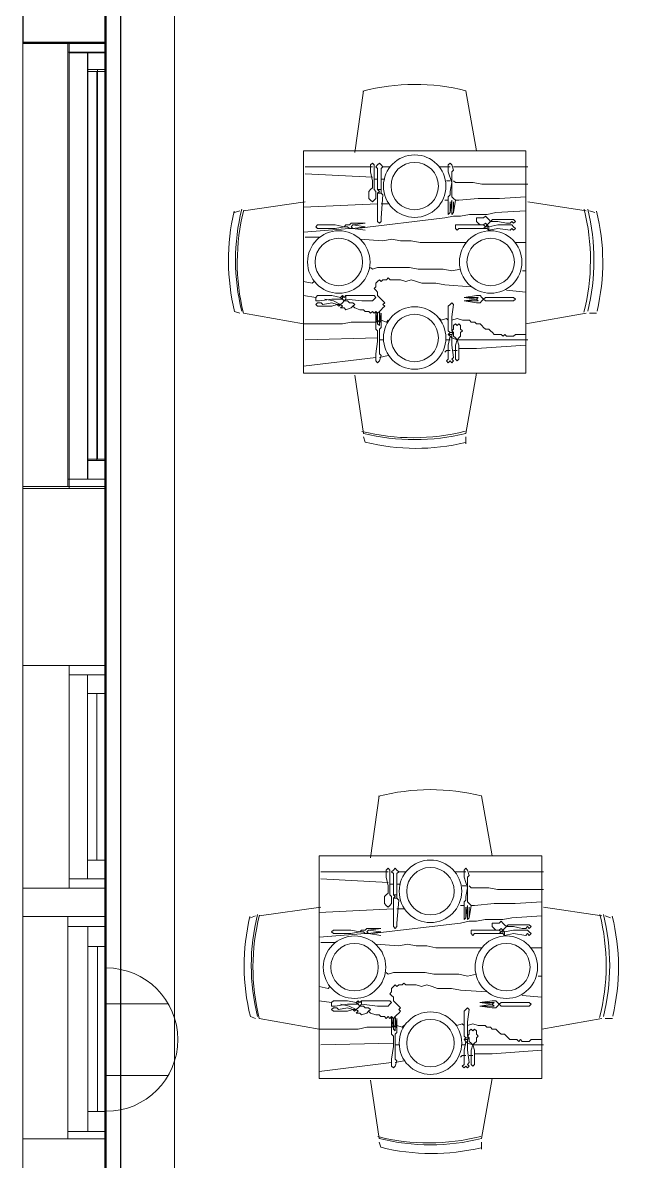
# Model space of a CAD drawing. Header units: metres. Extents: x 75097 to 220695, y -1557923 to -1361206.
# Drawn here: x 100350 to 101989, y -1385418 to -1382346 of the extents above; entities that cross this region are included whole.
import ezdxf

# ---------------------------------------------------------------- set-up
doc = ezdxf.new("R2010")
doc.units = ezdxf.units.M
doc.layers.get('0').update_dxf_attribs({"lineweight": 0})
for name, color, linetype, lineweight in [('A-100 - Copy$0$_KTI_CONTROL', 8, 'Continuous', 0), ('A-100 - Copy$0$Aluminum', 8, 'Continuous', 0), ('A-100 - Copy$0$Proj', 8, 'Continuous', 0), ('A-100 - Copy$0$Structure', 8, 'Continuous', 9), ('A-100 - Copy$0$Walls', 8, 'Continuous', 0)]:
    doc.layers.add(name, color=color, linetype=linetype, lineweight=lineweight)
for name, color, linetype in [('A-100 - Copy$0$axes', 8, 'Continuous'), ('A-100 - Copy$0$PDF2_Geometry', 8, 'Continuous'), ('A-100 - Copy$0$PDF_Geometry', 8, 'Continuous')]:
    doc.layers.add(name, color=color, linetype=linetype)
doc.layers.add('E-POWR', color=7, linetype='Continuous', lineweight=9, true_color=0x4e7e3e)
doc.layers.add('EXF', color=7, linetype='Continuous', lineweight=0, true_color=0x4e7e3e)

# ---------------------------------------------------------------- blocks, each defined once
blk = doc.blocks.new('MECH UPDATED')
at = {"layer": 'EXF', "color": 85, "elevation": 0}
for points in [[(101035.6, -1363352.2), (101035.5, -1363739)], [(101035.6, -1363448.9), (101203.1, -1363448.9)], [(101035.5, -1363642.3), (101203, -1363642.4)]]:
    blk.add_lwpolyline(points, dxfattribs=at)
at = {"layer": 'EXF', "color": 85}
blk.add_arc((101035.5, -1363545.6, 0), 193.4, 269.9854, 89.9854, dxfattribs=at)
blk = doc.blocks.new('A-100 - Copy$0$A$C02230961')
at = {"layer": 'A-100 - Copy$0$_KTI_CONTROL', "color": 8}
blk.add_line((-265, -18066.1, -2.4), (-42.7, -18066.1, -2.4), dxfattribs=at)
at = {"layer": 'A-100 - Copy$0$Aluminum'}
for p, q in [((-140, -15710.9, -2.4), (-140, -16910.9, -2.4)), ((-40, -15710.9, -2.4), (-40, -16910.9, -2.4)), ((-140, -15735.9, -2.4), (-40, -15735.9, -2.4)), ((-90, -15735.9, -2.4), (-90, -16885.9, -2.4)), ((-90, -15785.9, -2.4), (-40, -15785.9, -2.4)), ((-65, -16835.9, -2.4), (-65, -15785.9, -2.4)), ((-90, -16835.9, -2.4), (-40, -16835.9, -2.4)), ((-140, -16885.9, -2.4), (-40, -16885.9, -2.4)), ((-140, -17388.9, -2.4), (-140, -17988.9, -2.4)), ((-140, -17413.9, -2.4), (-40, -17413.9, -2.4)), ((-90, -17413.9, -2.4), (-90, -17963.9, -2.4)), ((-40, -17388.9, -2.4), (-40, -17988.9, -2.4)), ((-90, -17463.9, -2.4), (-40, -17463.9, -2.4)), ((-65, -17913.9, -2.4), (-65, -17463.9, -2.4)), ((-90, -17913.9, -2.4), (-40, -17913.9, -2.4)), ((-140, -17963.9, -2.4), (-40, -17963.9, -2.4))]:
    blk.add_line(p, q, dxfattribs=at)
at = {"layer": 'A-100 - Copy$0$PDF2_Geometry', "lineweight": 5, "elevation": -2.4}
for points in [[(630.7, -16004.8), (654.5, -15838)], [(678.3, -16042.9), (497.2, -16042.9)], [(678.3, -16071.5), (497.2, -16062)], [(678.3, -16033.4), (678.3, -16033.4)], [(678.3, -16033.4), (678.3, -16033.4)], [(683.1, -16038.1), (683.1, -16038.1)], [(692.6, -16114.4), (692.6, -16152.5), (692.6, -16190.6), (697.4, -16195.4), (702.1, -16190.6), (702.1, -16181.1), (706.9, -16119.1), (702.1, -16114.4), (692.6, -16114.4), (697.4, -16109.6), (692.6, -16104.8), (692.6, -16076.2), (692.6, -16047.7), (687.8, -16042.9), (692.6, -16038.1), (697.4, -16033.4), (702.1, -16038.1), (706.9, -16042.9), (702.1, -16047.7), (702.1, -16076.2), (702.1, -16104.8), (702.1, -16114.4)], [(687.8, -16042.9), (687.8, -16042.9)], [(692.6, -16038.1), (692.6, -16038.1)], [(702.1, -16038.1), (702.1, -16038.1)], [(702.1, -16038.1), (702.1, -16038.1)], [(725.9, -16042.9), (706.9, -16042.9)], [(887.9, -16042.9), (859.3, -16042.9)], [(887.9, -16033.4), (887.9, -16033.4)], [(892.7, -16038.1), (887.9, -16033.4)], [(892.7, -16038.1), (892.7, -16038.1)], [(892.7, -16038.1), (892.7, -16038.1)], [(1097.6, -16042.9), (897.5, -16042.9)], [(692.6, -16076.2), (683.1, -16076.2)], [(711.6, -16076.2), (702.1, -16076.2)], [(887.9, -16081), (878.4, -16081)], [(1097.6, -16090.5), (973.7, -16090.5), (949.9, -16085.8), (921.3, -16085.8), (902.2, -16085.8), (897.5, -16081)], [(673.5, -16104.8), (673.5, -16104.8)], [(678.3, -16100.1), (678.3, -16100.1)], [(678.3, -16100.1), (678.3, -16100.1)], [(683.1, -16095.3), (683.1, -16095.3)], [(683.1, -16104.8), (683.1, -16104.8)], [(683.1, -16104.8), (683.1, -16104.8)], [(687.8, -16109.6), (687.8, -16109.6)], [(702.1, -16104.8), (692.6, -16104.8), (702.1, -16104.8)], [(692.6, -16104.8), (692.6, -16104.8)], [(692.6, -16114.4), (692.6, -16114.4)], [(702.1, -16104.8), (702.1, -16104.8)], [(702.1, -16114.4), (702.1, -16114.4)], [(883.2, -16123.9), (883.2, -16123.9)], [(887.9, -16119.1), (887.9, -16119.1)], [(892.7, -16114.4), (892.7, -16114.4)], [(1092.8, -16123.9), (1021.3, -16128.7), (964.2, -16128.7), (911.7, -16133.4), (902.2, -16133.4)], [(497.2, -16138.2), (330.5, -16162)], [(692.6, -16143), (492.5, -16152.5)], [(673.5, -16133.4), (673.5, -16133.4)], [(683.1, -16133.4), (683.1, -16133.4)], [(721.2, -16143), (702.1, -16143)], [(883.2, -16133.4), (873.6, -16133.4)], [(887.9, -16138.2), (887.9, -16138.2)], [(892.7, -16133.4), (892.7, -16133.4)], [(892.7, -16133.4), (892.7, -16133.4)], [(897.5, -16128.7), (897.5, -16128.7)], [(897.5, -16138.2), (897.5, -16138.2)], [(1254.8, -16162), (1097.6, -16138.2)], [(321, -16162), (306.7, -16166.8)], [(1092.8, -16162), (1011.8, -16166.8), (988, -16171.5), (959.4, -16171.5), (940.3, -16171.5), (916.5, -16176.3), (897.5, -16176.3), (873.6, -16181.1), (635.4, -16209.7)], [(887.9, -16166.8), (887.9, -16166.8)], [(897.5, -16166.8), (897.5, -16166.8)], [(959.4, -16181.1), (959.4, -16181.1)], [(1278.6, -16166.8), (1264.3, -16162)], [(616.4, -16209.7), (492.5, -16219.2)], [(525.8, -16204.9), (525.8, -16204.9)], [(525.8, -16204.9), (525.8, -16204.9)], [(525.8, -16204.9), (525.8, -16204.9)], [(530.6, -16200.1), (530.6, -16200.1)], [(611.6, -16204.9), (611.6, -16204.9)], [(616.4, -16200.1), (616.4, -16200.1)], [(616.4, -16209.7), (616.4, -16209.7)], [(625.9, -16200.1), (625.9, -16200.1)], [(625.9, -16209.7), (625.9, -16209.7)], [(659.2, -16195.4), (659.2, -16195.4)], [(659.2, -16204.9), (659.2, -16204.9)], [(659.2, -16204.9), (659.2, -16204.9)], [(659.2, -16214.4), (659.2, -16214.4)], [(692.6, -16190.6), (692.6, -16190.6)], [(702.1, -16190.6), (702.1, -16190.6)], [(983.2, -16204.9), (978.5, -16200.1), (940.3, -16200.1), (902.2, -16200.1), (902.2, -16209.7), (907, -16214.4), (911.7, -16209.7), (978.5, -16209.7)], [(902.2, -16200.1), (902.2, -16200.1)], [(902.2, -16209.7), (902.2, -16209.7)], [(959.4, -16190.6), (959.4, -16190.6)], [(978.5, -16209.7), (978.5, -16209.7)], [(988, -16209.7), (992.7, -16214.4), (1016.6, -16209.7), (1049.9, -16214.4), (1054.7, -16209.7), (1059.4, -16214.4), (1064.2, -16209.7), (1059.4, -16204.9), (1054.7, -16200.1), (1016.6, -16200.1), (992.7, -16204.9), (988, -16200.1)], [(988, -16200.1), (988, -16200.1)], [(988, -16209.7), (988, -16209.7)], [(992.7, -16185.8), (992.7, -16185.8)], [(992.7, -16185.8), (992.7, -16185.8)], [(992.7, -16195.4), (992.7, -16195.4)], [(992.7, -16214.4), (992.7, -16204.9)], [(997.5, -16190.6), (997.5, -16190.6)], [(1054.7, -16200.1), (1054.7, -16200.1)], [(1054.7, -16200.1), (1054.7, -16200.1)], [(1059.4, -16185.8), (1059.4, -16185.8)], [(1059.4, -16185.8), (1059.4, -16185.8)], [(1059.4, -16204.9), (1059.4, -16204.9)], [(1059.4, -16214.4), (1059.4, -16214.4)], [(535.4, -16233.5), (497.2, -16233.5)], [(930.8, -16247.8), (902.2, -16247.8), (864.1, -16247.8), (835.5, -16247.8), (806.9, -16247.8), (783.1, -16243), (754.5, -16243), (730.7, -16238.2), (706.9, -16243), (644.9, -16238.2)], [(1092.8, -16247.8), (1064.2, -16247.8)], [(916.5, -16319.2), (892.7, -16324), (868.9, -16319.2), (849.8, -16319.2), (821.2, -16319.2), (802.2, -16319.2), (778.3, -16314.5), (759.3, -16314.5), (740.2, -16314.5), (721.2, -16314.5), (711.6, -16314.5), (692.6, -16314.5), (678.3, -16319.2), (673.5, -16314.5)], [(1092.8, -16324), (1083.3, -16324)], [(521.1, -16352.6), (516.3, -16357.3), (492.5, -16352.6)], [(945.1, -16366.9), (873.6, -16362.1), (849.8, -16357.3), (830.8, -16357.3), (811.7, -16357.3), (797.4, -16352.6), (783.1, -16347.8), (768.8, -16352.6), (754.5, -16347.8), (745, -16347.8), (735.5, -16347.8), (725.9, -16347.8), (721.2, -16343.1), (716.4, -16347.8), (706.9, -16347.8), (702.1, -16352.6), (697.4, -16347.8), (692.6, -16352.6), (687.8, -16357.3), (687.8, -16366.9), (683.1, -16371.6), (687.8, -16376.4), (692.6, -16381.2), (692.6, -16390.7), (697.4, -16395.5), (702.1, -16400.2), (706.9, -16405), (711.6, -16409.8), (706.9, -16414.5), (711.6, -16419.3), (706.9, -16424), (702.1, -16428.8), (697.4, -16433.6), (692.6, -16438.3), (687.8, -16433.6), (683.1, -16438.3), (678.3, -16433.6), (673.5, -16438.3), (668.8, -16433.6), (659.2, -16433.6), (654.5, -16428.8), (644.9, -16428.8), (630.7, -16424), (625.9, -16419.3)], [(525.8, -16395.5), (492.5, -16390.7)], [(530.6, -16390.7), (530.6, -16390.7)], [(530.6, -16390.7), (530.6, -16390.7)], [(592.5, -16414.5), (573.5, -16405), (549.7, -16400.2)], [(592.5, -16395.5), (597.3, -16400.2), (597.3, -16390.7)], [(597.3, -16400.2), (597.3, -16400.2)], [(606.8, -16400.2), (649.7, -16405), (678.3, -16405), (683.1, -16400.2), (687.8, -16395.5), (683.1, -16390.7), (673.5, -16390.7), (606.8, -16390.7)], [(606.8, -16390.7), (606.8, -16390.7)], [(606.8, -16400.2), (606.8, -16400.2)], [(683.1, -16400.2), (683.1, -16400.2)], [(926, -16395.5), (926, -16395.5)], [(926, -16395.5), (926, -16395.5)], [(959.4, -16400.2), (959.4, -16400.2)], [(959.4, -16400.2), (959.4, -16400.2)], [(973.7, -16395.5), (973.7, -16395.5)], [(1092.8, -16381.2), (1040.4, -16376.4)], [(1059.4, -16395.5), (1059.4, -16395.5)], [(1064.2, -16400.2), (1064.2, -16400.2)], [(1064.2, -16400.2), (1064.2, -16400.2)], [(525.8, -16405), (525.8, -16405)], [(525.8, -16405), (525.8, -16405)], [(525.8, -16414.5), (525.8, -16414.5)], [(525.8, -16414.5), (525.8, -16414.5)], [(530.6, -16419.3), (530.6, -16419.3)], [(535.4, -16405), (535.4, -16405)], [(592.5, -16414.5), (592.5, -16414.5)], [(592.5, -16414.5), (592.5, -16414.5)], [(597.3, -16409.8), (597.3, -16409.8)], [(602.1, -16424), (602.1, -16424)], [(621.1, -16424), (621.1, -16424)], [(625.9, -16409.8), (625.9, -16409.8)], [(897.5, -16490.7), (892.7, -16486), (897.5, -16481.2), (897.5, -16471.7), (902.2, -16466.9), (907, -16471.7), (911.7, -16466.9), (916.5, -16471.7), (916.5, -16481.2), (921.3, -16486), (916.5, -16490.7), (916.5, -16500.3), (911.7, -16505), (907, -16509.8), (911.7, -16524.1), (911.7, -16552.7), (911.7, -16562.2), (907, -16567), (902.2, -16562.2), (902.2, -16552.7), (902.2, -16524.1), (907, -16509.8), (902.2, -16505), (897.5, -16500.3), (897.5, -16490.7), (892.7, -16486), (892.7, -16447.9), (897.5, -16414.5), (892.7, -16409.8), (887.9, -16414.5), (883.2, -16419.3), (883.2, -16486), (887.9, -16490.7), (897.5, -16490.7), (892.7, -16495.5), (892.7, -16505), (892.7, -16524.1), (897.5, -16557.5), (892.7, -16562.2), (897.5, -16567), (892.7, -16571.7), (887.9, -16567), (883.2, -16571.7), (878.4, -16567), (883.2, -16562.2), (883.2, -16524.1), (887.9, -16500.3), (883.2, -16495.5)], [(887.9, -16414.5), (887.9, -16414.5)], [(892.7, -16409.8), (892.7, -16409.8)], [(926, -16405), (926, -16405)], [(926, -16405), (926, -16405)], [(973.7, -16405), (973.7, -16405)], [(1059.4, -16405), (1059.4, -16405)], [(692.6, -16571.7), (687.8, -16567), (687.8, -16557.5), (687.8, -16547.9), (692.6, -16514.6), (692.6, -16495.5), (692.6, -16486), (687.8, -16481.2), (687.8, -16471.7), (687.8, -16433.6), (692.6, -16466.9), (692.6, -16438.3), (692.6, -16466.9), (697.4, -16471.7), (697.4, -16433.6), (702.1, -16466.9), (702.1, -16438.3), (702.1, -16466.9), (702.1, -16476.5), (697.4, -16481.2), (697.4, -16490.7), (697.4, -16519.3), (697.4, -16547.9), (702.1, -16552.7), (697.4, -16567), (692.6, -16571.7), (697.4, -16567)], [(687.8, -16433.6), (687.8, -16433.6)], [(692.6, -16438.3), (692.6, -16438.3)], [(697.4, -16433.6), (697.4, -16433.6)], [(702.1, -16438.3), (702.1, -16438.3)], [(859.3, -16452.6), (864.1, -16457.4), (878.4, -16452.6), (883.2, -16457.4)], [(892.7, -16457.4), (907, -16452.6), (921.3, -16457.4), (930.8, -16457.4), (940.3, -16457.4), (945.1, -16462.2), (954.6, -16462.2), (959.4, -16466.9), (968.9, -16466.9), (973.7, -16471.7), (978.5, -16476.5), (983.2, -16481.2), (992.7, -16481.2), (997.5, -16486), (1002.3, -16490.7), (1007, -16495.5), (1016.6, -16495.5), (1026.1, -16495.5), (1030.9, -16500.3), (1035.6, -16495.5), (1040.4, -16500.3), (1049.9, -16500.3), (1059.4, -16500.3), (1064.2, -16495.5), (1092.8, -16495.5)], [(1092.8, -16466.9), (1254.8, -16438.3)], [(1264.3, -16438.3), (1283.4, -16438.3)], [(687.8, -16481.2), (687.8, -16481.2)], [(692.6, -16466.9), (692.6, -16466.9)], [(692.6, -16486), (692.6, -16486)], [(697.4, -16471.7), (697.4, -16471.7)], [(697.4, -16490.7), (697.4, -16490.7)], [(702.1, -16466.9), (702.1, -16466.9)], [(702.1, -16476.5), (702.1, -16476.5)], [(892.7, -16495.5), (883.2, -16495.5), (887.9, -16490.7)], [(692.6, -16505), (497.2, -16509.8)], [(706.9, -16509.8), (697.4, -16509.8)], [(887.9, -16509.8), (878.4, -16509.8)], [(883.2, -16495.5), (883.2, -16495.5)], [(1097.6, -16509.8), (907, -16509.8), (892.7, -16505), (887.9, -16500.3)], [(892.7, -16495.5), (892.7, -16495.5)], [(897.5, -16500.3), (897.5, -16500.3)], [(902.2, -16505), (902.2, -16505)], [(902.2, -16505), (902.2, -16505)], [(911.7, -16505), (911.7, -16505)], [(911.7, -16505), (911.7, -16505)], [(916.5, -16500.3), (916.5, -16500.3)], [(721.2, -16552.7), (697.4, -16557.5)], [(887.9, -16538.4), (878.4, -16538.4), (873.6, -16543.2)], [(907, -16538.4), (897.5, -16538.4)], [(1092.8, -16524.1), (959.4, -16533.6), (930.8, -16533.6), (911.7, -16533.6)], [(687.8, -16557.5), (492.5, -16581.3)], [(692.6, -16571.7), (692.6, -16571.7)], [(697.4, -16567), (697.4, -16567)], [(697.4, -16567), (697.4, -16567)], [(883.2, -16562.2), (883.2, -16562.2)], [(897.5, -16567), (897.5, -16567)], [(907, -16567), (907, -16567)], [(907, -16567), (907, -16567)], [(907, -16567), (907, -16567)], [(907, -16567), (907, -16567)], [(907, -16567), (907, -16567)], [(930.8, -16771.8), (930.8, -16790.9)], [(673.1, -17907.1), (696.9, -17740.4)], [(720.7, -17935.7), (720.7, -17935.7)], [(720.7, -17935.7), (720.7, -17935.7)], [(735, -18016.7), (735, -18054.8), (735, -18092.9), (739.8, -18097.7), (744.5, -18092.9), (744.5, -18083.4), (749.3, -18021.5), (744.5, -18016.7), (735, -18016.7), (739.8, -18011.9), (735, -18007.2), (735, -17978.6), (735, -17950), (730.2, -17945.2), (735, -17940.5), (739.8, -17935.7), (744.5, -17940.5), (749.3, -17945.2), (744.5, -17950), (744.5, -17978.6), (744.5, -18007.2), (744.5, -18016.7)], [(930.3, -17935.7), (930.3, -17935.7)], [(935.1, -17940.5), (930.3, -17935.7)], [(720.7, -17945.2), (539.6, -17945.2)], [(720.7, -17973.8), (539.6, -17964.3)], [(725.5, -17940.5), (725.5, -17940.5)], [(730.2, -17945.2), (730.2, -17945.2)], [(735, -17940.5), (735, -17940.5)], [(744.5, -17940.5), (744.5, -17940.5)], [(744.5, -17940.5), (744.5, -17940.5)], [(768.3, -17945.2), (749.3, -17945.2)], [(930.3, -17945.2), (901.7, -17945.2)], [(935.1, -17940.5), (935.1, -17940.5)], [(935.1, -17940.5), (935.1, -17940.5)], [(1140, -17945.2), (939.9, -17945.2)], [(735, -17978.6), (725.5, -17978.6)], [(725.5, -17997.7), (725.5, -17997.7)], [(754, -17978.6), (744.5, -17978.6)], [(930.3, -17983.4), (920.8, -17983.4)], [(1140, -17992.9), (1016.1, -17992.9), (992.3, -17988.1), (963.7, -17988.1), (944.6, -17988.1), (939.9, -17983.4)], [(715.9, -18007.2), (715.9, -18007.2)], [(720.7, -18002.4), (720.7, -18002.4)], [(720.7, -18002.4), (720.7, -18002.4)], [(725.5, -18007.2), (725.5, -18007.2)], [(725.5, -18007.2), (725.5, -18007.2)], [(730.2, -18011.9), (730.2, -18011.9)], [(744.5, -18007.2), (735, -18007.2), (744.5, -18007.2)], [(735, -18007.2), (735, -18007.2)], [(735, -18016.7), (735, -18016.7)], [(744.5, -18007.2), (744.5, -18007.2)], [(744.5, -18016.7), (744.5, -18016.7)], [(925.6, -18026.2), (925.6, -18026.2)], [(930.3, -18021.5), (930.3, -18021.5)], [(935.1, -18016.7), (935.1, -18016.7)], [(1135.2, -18026.2), (1063.7, -18031), (1006.6, -18031), (954.1, -18035.8), (944.6, -18035.8)], [(539.6, -18040.5), (372.9, -18064.4)], [(735, -18045.3), (534.9, -18054.8)], [(715.9, -18035.8), (715.9, -18035.8)], [(725.5, -18035.8), (725.5, -18035.8)], [(763.6, -18045.3), (744.5, -18045.3)], [(925.6, -18035.8), (916, -18035.8)], [(930.3, -18040.5), (930.3, -18040.5)], [(935.1, -18035.8), (935.1, -18035.8)], [(935.1, -18035.8), (935.1, -18035.8)], [(939.9, -18031), (939.9, -18031)], [(939.9, -18040.5), (939.9, -18040.5)], [(1297.2, -18064.4), (1140, -18040.5)], [(363.4, -18064.4), (349.1, -18069.1)], [(1135.2, -18064.4), (1054.2, -18069.1), (1030.4, -18073.9), (1001.8, -18073.9), (982.7, -18073.9), (958.9, -18078.6), (939.9, -18078.6), (916, -18083.4), (677.8, -18112)], [(930.3, -18069.1), (930.3, -18069.1)], [(939.9, -18069.1), (939.9, -18069.1)], [(1001.8, -18083.4), (1001.8, -18083.4)], [(1035.1, -18088.2), (1035.1, -18088.2)], [(1035.1, -18088.2), (1035.1, -18088.2)], [(1101.8, -18088.2), (1101.8, -18088.2)], [(1101.8, -18088.2), (1101.8, -18088.2)], [(1321, -18069.1), (1306.7, -18064.4)], [(658.8, -18112), (534.9, -18121.5)], [(568.2, -18107.2), (568.2, -18107.2)], [(568.2, -18107.2), (568.2, -18107.2)], [(568.2, -18107.2), (568.2, -18107.2)], [(573, -18102.5), (573, -18102.5)], [(654, -18107.2), (654, -18107.2)], [(658.8, -18102.5), (658.8, -18102.5)], [(658.8, -18112), (658.8, -18112)], [(668.3, -18102.5), (668.3, -18102.5)], [(668.3, -18112), (668.3, -18112)], [(701.6, -18097.7), (701.6, -18097.7)], [(701.6, -18107.2), (701.6, -18107.2)], [(701.6, -18107.2), (701.6, -18107.2)], [(701.6, -18116.8), (701.6, -18116.8)], [(735, -18092.9), (735, -18092.9)], [(744.5, -18092.9), (744.5, -18092.9)], [(1025.6, -18107.2), (1020.8, -18102.5), (982.7, -18102.5), (944.6, -18102.5), (944.6, -18112), (949.4, -18116.8), (954.1, -18112), (1020.8, -18112)], [(944.6, -18102.5), (944.6, -18102.5)], [(944.6, -18112), (944.6, -18112)], [(1001.8, -18092.9), (1001.8, -18092.9)], [(1020.8, -18112), (1020.8, -18112)], [(1030.4, -18112), (1035.1, -18116.8), (1059, -18112), (1092.3, -18116.8), (1097.1, -18112), (1101.8, -18116.8), (1106.6, -18112), (1101.8, -18107.2), (1097.1, -18102.5), (1059, -18102.5), (1035.1, -18107.2), (1030.4, -18102.5)], [(1030.4, -18102.5), (1030.4, -18102.5)], [(1030.4, -18112), (1030.4, -18112)], [(1035.1, -18097.7), (1035.1, -18097.7)], [(1035.1, -18116.8), (1035.1, -18107.2)], [(1039.9, -18092.9), (1039.9, -18092.9)], [(1097.1, -18102.5), (1097.1, -18102.5)], [(1097.1, -18102.5), (1097.1, -18102.5)], [(1101.8, -18107.2), (1101.8, -18107.2)], [(1101.8, -18116.8), (1101.8, -18116.8)], [(577.8, -18135.8), (539.6, -18135.8)], [(973.2, -18150.1), (944.6, -18150.1), (906.5, -18150.1), (877.9, -18150.1), (849.3, -18150.1), (825.5, -18145.3), (796.9, -18145.3), (773.1, -18140.6), (749.3, -18145.3), (687.3, -18140.6)], [(1135.2, -18150.1), (1106.6, -18150.1)], [(958.9, -18221.6), (935.1, -18226.3), (911.3, -18221.6), (892.2, -18221.6), (863.6, -18221.6), (844.6, -18221.6), (820.7, -18216.8), (801.7, -18216.8), (782.6, -18216.8), (763.6, -18216.8), (754, -18216.8), (735, -18216.8), (720.7, -18221.6), (715.9, -18216.8)], [(1135.2, -18226.3), (1125.7, -18226.3)], [(563.5, -18254.9), (558.7, -18259.7), (534.9, -18254.9)], [(987.5, -18269.2), (916, -18264.5), (892.2, -18259.7), (873.2, -18259.7), (854.1, -18259.7), (839.8, -18254.9), (825.5, -18250.2), (811.2, -18254.9), (796.9, -18250.2), (787.4, -18250.2), (777.9, -18250.2), (768.3, -18250.2), (763.6, -18245.4), (758.8, -18250.2), (749.3, -18250.2), (744.5, -18254.9), (739.8, -18250.2), (735, -18254.9), (730.2, -18259.7), (730.2, -18269.2), (725.5, -18274), (730.2, -18278.8), (735, -18283.5), (735, -18293), (739.8, -18297.8), (744.5, -18302.6), (749.3, -18307.3), (754, -18312.1), (749.3, -18316.9), (754, -18321.6), (749.3, -18326.4), (744.5, -18331.2), (739.8, -18335.9), (735, -18340.7), (730.2, -18335.9), (725.5, -18340.7), (720.7, -18335.9), (715.9, -18340.7), (711.2, -18335.9), (701.6, -18335.9), (696.9, -18331.2), (687.3, -18331.2), (673.1, -18326.4), (668.3, -18321.6)], [(568.2, -18297.8), (534.9, -18293)], [(573, -18293), (573, -18293)], [(573, -18293), (573, -18293)], [(634.9, -18316.9), (615.9, -18307.3), (592.1, -18302.6)], [(634.9, -18297.8), (639.7, -18302.6), (639.7, -18293)], [(639.7, -18302.6), (639.7, -18302.6)], [(649.2, -18302.6), (692.1, -18307.3), (720.7, -18307.3), (725.5, -18302.6), (730.2, -18297.8), (725.5, -18293), (715.9, -18293), (649.2, -18293)], [(649.2, -18293), (649.2, -18293)], [(649.2, -18302.6), (649.2, -18302.6)], [(725.5, -18302.6), (725.5, -18302.6)], [(968.4, -18297.8), (968.4, -18297.8)], [(968.4, -18297.8), (968.4, -18297.8)], [(1001.8, -18302.6), (1001.8, -18302.6)], [(1001.8, -18302.6), (1001.8, -18302.6)], [(1016.1, -18297.8), (1016.1, -18297.8)], [(1135.2, -18283.5), (1082.8, -18278.8)], [(1101.8, -18297.8), (1101.8, -18297.8)], [(1106.6, -18302.6), (1106.6, -18302.6)], [(1106.6, -18302.6), (1106.6, -18302.6)], [(568.2, -18307.3), (568.2, -18307.3)], [(568.2, -18307.3), (568.2, -18307.3)], [(568.2, -18316.9), (568.2, -18316.9)], [(568.2, -18316.9), (568.2, -18316.9)], [(573, -18321.6), (573, -18321.6)], [(577.8, -18307.3), (577.8, -18307.3)], [(634.9, -18316.9), (634.9, -18316.9)], [(634.9, -18316.9), (634.9, -18316.9)], [(639.7, -18312.1), (639.7, -18312.1)], [(644.5, -18326.4), (644.5, -18326.4)], [(663.5, -18326.4), (663.5, -18326.4)], [(668.3, -18312.1), (668.3, -18312.1)], [(939.9, -18393.1), (935.1, -18388.3), (939.9, -18383.6), (939.9, -18374), (944.6, -18369.3), (949.4, -18374), (954.1, -18369.3), (958.9, -18374), (958.9, -18383.6), (963.7, -18388.3), (958.9, -18393.1), (958.9, -18402.6), (954.1, -18407.4), (949.4, -18412.2), (954.1, -18426.4), (954.1, -18455), (954.1, -18464.6), (949.4, -18469.3), (944.6, -18464.6), (944.6, -18455), (944.6, -18426.4), (949.4, -18412.2), (944.6, -18407.4), (939.9, -18402.6), (939.9, -18393.1), (935.1, -18388.3), (935.1, -18350.2), (939.9, -18316.9), (935.1, -18312.1), (930.3, -18316.9), (925.6, -18321.6), (925.6, -18388.3), (930.3, -18393.1), (939.9, -18393.1), (935.1, -18397.9), (935.1, -18407.4), (935.1, -18426.4), (939.9, -18459.8), (935.1, -18464.6), (939.9, -18469.3), (935.1, -18474.1), (930.3, -18469.3), (925.6, -18474.1), (920.8, -18469.3), (925.6, -18464.6), (925.6, -18426.4), (930.3, -18402.6), (925.6, -18397.9)], [(930.3, -18316.9), (930.3, -18316.9)], [(935.1, -18312.1), (935.1, -18312.1)], [(968.4, -18307.3), (968.4, -18307.3)], [(968.4, -18307.3), (968.4, -18307.3)], [(1016.1, -18307.3), (1016.1, -18307.3)], [(1101.8, -18307.3), (1101.8, -18307.3)], [(735, -18474.1), (730.2, -18469.3), (730.2, -18459.8), (730.2, -18450.3), (735, -18416.9), (735, -18397.9), (735, -18388.3), (730.2, -18383.6), (730.2, -18374), (730.2, -18335.9), (735, -18369.3), (735, -18340.7), (735, -18369.3), (739.8, -18374), (739.8, -18335.9), (744.5, -18369.3), (744.5, -18340.7), (744.5, -18369.3), (744.5, -18378.8), (739.8, -18383.6), (739.8, -18393.1), (739.8, -18421.7), (739.8, -18450.3), (744.5, -18455), (739.8, -18469.3), (735, -18474.1), (739.8, -18469.3)], [(730.2, -18335.9), (730.2, -18335.9)], [(735, -18340.7), (735, -18340.7)], [(739.8, -18335.9), (739.8, -18335.9)], [(744.5, -18340.7), (744.5, -18340.7)], [(901.7, -18355), (906.5, -18359.7), (920.8, -18355), (925.6, -18359.7)], [(935.1, -18359.7), (949.4, -18355), (963.7, -18359.7), (973.2, -18359.7), (982.7, -18359.7), (987.5, -18364.5), (997, -18364.5), (1001.8, -18369.3), (1011.3, -18369.3), (1016.1, -18374), (1020.8, -18378.8), (1025.6, -18383.6), (1035.1, -18383.6), (1039.9, -18388.3), (1044.7, -18393.1), (1049.4, -18397.9), (1059, -18397.9), (1068.5, -18397.9), (1073.3, -18402.6), (1078, -18397.9), (1082.8, -18402.6), (1092.3, -18402.6), (1101.8, -18402.6), (1106.6, -18397.9), (1135.2, -18397.9)], [(1135.2, -18369.3), (1297.2, -18340.7)], [(1306.7, -18340.7), (1325.8, -18340.7)], [(730.2, -18383.6), (730.2, -18383.6)], [(735, -18369.3), (735, -18369.3)], [(735, -18388.3), (735, -18388.3)], [(739.8, -18374), (739.8, -18374)], [(739.8, -18393.1), (739.8, -18393.1)], [(744.5, -18369.3), (744.5, -18369.3)], [(744.5, -18378.8), (744.5, -18378.8)], [(935.1, -18397.9), (925.6, -18397.9), (930.3, -18393.1)], [(735, -18407.4), (539.6, -18412.2)], [(749.3, -18412.2), (739.8, -18412.2)], [(930.3, -18412.2), (920.8, -18412.2)], [(925.6, -18397.9), (925.6, -18397.9)], [(1140, -18412.2), (949.4, -18412.2), (935.1, -18407.4), (930.3, -18402.6)], [(935.1, -18397.9), (935.1, -18397.9)], [(939.9, -18402.6), (939.9, -18402.6)], [(944.6, -18407.4), (944.6, -18407.4)], [(944.6, -18407.4), (944.6, -18407.4)], [(954.1, -18407.4), (954.1, -18407.4)], [(954.1, -18407.4), (954.1, -18407.4)], [(1135.2, -18426.4), (1001.8, -18436), (973.2, -18436), (954.1, -18436)], [(958.9, -18402.6), (958.9, -18402.6)], [(763.6, -18455), (739.8, -18459.8)], [(930.3, -18440.7), (920.8, -18440.7), (916, -18445.5)], [(949.4, -18440.7), (939.9, -18440.7)], [(730.2, -18459.8), (534.9, -18483.6)], [(735, -18474.1), (735, -18474.1)], [(739.8, -18469.3), (739.8, -18469.3)], [(739.8, -18469.3), (739.8, -18469.3)], [(925.6, -18464.6), (925.6, -18464.6)], [(939.9, -18469.3), (939.9, -18469.3)], [(949.4, -18469.3), (949.4, -18469.3)], [(949.4, -18469.3), (949.4, -18469.3)], [(949.4, -18469.3), (949.4, -18469.3)], [(949.4, -18469.3), (949.4, -18469.3)], [(949.4, -18469.3), (949.4, -18469.3)], [(973.2, -18674.2), (973.2, -18693.2)]]:
    blk.add_lwpolyline(points, dxfattribs=at)
for points in [[(652.2, -15838.9, -0.124036), (930.8, -15838), (959.4, -16000)], [(305.6, -16163.2, 0.120122), (306.7, -16433.6), (321, -16438.3)], [(331.4, -16159.8, 0.124036), (330.5, -16438.3), (492.5, -16466.9), (511.5, -16466.9), (540.1, -16466.9), (568.7, -16466.9), (597.3, -16466.9), (621.1, -16462.2), (649.7, -16462.2), (668.8, -16462.2), (687.8, -16462.2), (692.6, -16457.4), (697.4, -16462.2), (702.1, -16457.4), (716.4, -16462.2), (721.2, -16457.4)], [(959.4, -16600.3), (930.8, -16762.3, -0.122576), (654.5, -16762.3), (630.7, -16605.1)], [(929.6, -16787.2, -0.120122), (659.2, -16786.1), (654.5, -16771.8)], [(694.6, -17741.3, -0.124036), (973.2, -17740.4), (1001.8, -17902.4)], [(348, -18065.5, 0.120122), (349.1, -18335.9), (363.4, -18340.7)], [(373.8, -18062.1, 0.124036), (372.9, -18340.7), (534.9, -18369.3), (553.9, -18369.3), (582.5, -18369.3), (611.1, -18369.3), (639.7, -18369.3), (663.5, -18364.5), (692.1, -18364.5), (711.2, -18364.5), (730.2, -18364.5), (735, -18359.7), (739.8, -18364.5), (744.5, -18359.7), (758.8, -18364.5), (763.6, -18359.7)], [(1001.8, -18502.7), (973.2, -18664.7, -0.122576), (696.9, -18664.7), (673.1, -18507.4)], [(972, -18689.6, -0.120122), (701.6, -18688.5), (696.9, -18674.2)]]:
    blk.add_lwpolyline(points, format="xyb", dxfattribs=at)
for points in [[(492.5, -16000), (492.5, -16600.3), (1092.8, -16600.3), (1092.8, -16000)], [(668.8, -16109.6), (673.5, -16104.8), (678.3, -16100.1), (678.3, -16090.5), (678.3, -16081), (673.5, -16057.2), (673.5, -16047.7), (673.5, -16038.1), (678.3, -16033.4), (683.1, -16038.1), (683.1, -16047.7), (683.1, -16057.2), (683.1, -16076.2), (683.1, -16095.3), (683.1, -16104.8), (687.8, -16109.6), (687.8, -16119.1), (687.8, -16128.7), (683.1, -16133.4), (678.3, -16138.2), (673.5, -16133.4), (668.8, -16128.7), (668.8, -16119.1)], [(887.9, -16138.2), (887.9, -16166.8), (883.2, -16171.5), (883.2, -16133.4), (883.2, -16123.9), (887.9, -16119.1), (887.9, -16109.6), (892.7, -16085.8), (883.2, -16057.2), (883.2, -16047.7), (883.2, -16038.1), (887.9, -16033.4), (892.7, -16038.1), (897.5, -16052.4), (892.7, -16057.2), (892.7, -16085.8), (892.7, -16114.4), (892.7, -16123.9), (897.5, -16128.7), (902.2, -16133.4), (897.5, -16166.8), (897.5, -16138.2), (897.5, -16166.8), (892.7, -16171.5), (892.7, -16133.4), (887.9, -16166.8)], [(983.2, -16176.3), (988, -16181.1), (992.7, -16185.8), (997.5, -16190.6), (1002.3, -16185.8), (1021.3, -16185.8), (1040.4, -16185.8), (1049.9, -16185.8), (1059.4, -16185.8), (1064.2, -16190.6), (1059.4, -16195.4), (1054.7, -16190.6), (1049.9, -16195.4), (1040.4, -16195.4), (1016.6, -16190.6), (1007, -16190.6), (997.5, -16190.6), (992.7, -16195.4), (988, -16200.1), (983.2, -16195.4), (978.5, -16200.1), (968.9, -16200.1), (964.2, -16195.4), (959.4, -16190.6), (959.4, -16181.1), (968.9, -16181.1), (978.5, -16181.1)], [(525.8, -16204.9), (530.6, -16200.1), (540.1, -16200.1), (549.7, -16200.1), (578.2, -16200.1), (602.1, -16204.9), (578.2, -16209.7), (549.7, -16209.7), (540.1, -16209.7), (530.6, -16209.7)], [(616.4, -16209.7), (611.6, -16204.9), (602.1, -16204.9), (606.8, -16200.1), (616.4, -16200.1), (621.1, -16195.4), (630.7, -16195.4), (659.2, -16195.4), (625.9, -16200.1), (659.2, -16204.9), (625.9, -16209.7), (659.2, -16214.4), (625.9, -16209.7)], [(625.9, -16209.7), (659.2, -16204.9), (625.9, -16200.1), (621.1, -16204.9)], [(988, -16209.7), (978.5, -16209.7), (983.2, -16204.9), (988, -16200.1)], [(602.1, -16395.5), (606.8, -16390.7), (606.8, -16400.2), (602.1, -16405), (597.3, -16400.2), (568.7, -16400.2), (535.4, -16405), (525.8, -16405), (525.8, -16395.5), (530.6, -16390.7), (540.1, -16390.7), (568.7, -16390.7), (592.5, -16395.5), (597.3, -16390.7)], [(973.7, -16395.5), (978.5, -16400.2), (973.7, -16405), (968.9, -16409.8), (959.4, -16409.8), (926, -16405), (959.4, -16400.2), (926, -16395.5), (959.4, -16390.7), (968.9, -16390.7)], [(964.2, -16395.5), (959.4, -16400.2), (926, -16395.5)], [(926, -16405), (964.2, -16405), (959.4, -16400.2)], [(1059.4, -16395.5), (1064.2, -16400.2), (1059.4, -16405), (1049.9, -16405), (1040.4, -16405), (1011.8, -16405), (983.2, -16405), (978.5, -16400.2), (983.2, -16395.5), (1011.8, -16395.5), (1040.4, -16395.5), (1049.9, -16395.5)], [(606.8, -16428.8), (602.1, -16424), (592.5, -16424), (597.3, -16419.3), (592.5, -16414.5), (587.8, -16419.3), (583, -16414.5), (568.7, -16419.3), (549.7, -16419.3), (540.1, -16419.3), (530.6, -16419.3), (525.8, -16414.5), (530.6, -16409.8), (540.1, -16409.8), (544.9, -16414.5), (568.7, -16409.8), (583, -16414.5), (592.5, -16414.5), (597.3, -16409.8), (602.1, -16405), (611.6, -16405), (616.4, -16409.8), (625.9, -16409.8), (630.7, -16414.5), (625.9, -16419.3), (621.1, -16424)], [(534.9, -17902.4), (534.9, -18502.7), (1135.2, -18502.7), (1135.2, -17902.4)], [(711.2, -18011.9), (715.9, -18007.2), (720.7, -18002.4), (720.7, -17992.9), (720.7, -17983.4), (715.9, -17959.5), (715.9, -17950), (715.9, -17940.5), (720.7, -17935.7), (725.5, -17940.5), (725.5, -17950), (725.5, -17959.5), (725.5, -17978.6), (725.5, -17997.7), (725.5, -18007.2), (730.2, -18011.9), (730.2, -18021.5), (730.2, -18031), (725.5, -18035.8), (720.7, -18040.5), (715.9, -18035.8), (711.2, -18031), (711.2, -18021.5)], [(930.3, -18040.5), (930.3, -18069.1), (925.6, -18073.9), (925.6, -18035.8), (925.6, -18026.2), (930.3, -18021.5), (930.3, -18011.9), (935.1, -17988.1), (925.6, -17959.5), (925.6, -17950), (925.6, -17940.5), (930.3, -17935.7), (935.1, -17940.5), (939.9, -17954.8), (935.1, -17959.5), (935.1, -17988.1), (935.1, -18016.7), (935.1, -18026.2), (939.9, -18031), (944.6, -18035.8), (939.9, -18069.1), (939.9, -18040.5), (939.9, -18069.1), (935.1, -18073.9), (935.1, -18035.8), (930.3, -18069.1)], [(1025.6, -18078.6), (1030.4, -18083.4), (1035.1, -18088.2), (1039.9, -18092.9), (1044.7, -18088.2), (1063.7, -18088.2), (1082.8, -18088.2), (1092.3, -18088.2), (1101.8, -18088.2), (1106.6, -18092.9), (1101.8, -18097.7), (1097.1, -18092.9), (1092.3, -18097.7), (1082.8, -18097.7), (1059, -18092.9), (1049.4, -18092.9), (1039.9, -18092.9), (1035.1, -18097.7), (1030.4, -18102.5), (1025.6, -18097.7), (1020.8, -18102.5), (1011.3, -18102.5), (1006.6, -18097.7), (1001.8, -18092.9), (1001.8, -18083.4), (1011.3, -18083.4), (1020.8, -18083.4)], [(568.2, -18107.2), (573, -18102.5), (582.5, -18102.5), (592.1, -18102.5), (620.6, -18102.5), (644.5, -18107.2), (620.6, -18112), (592.1, -18112), (582.5, -18112), (573, -18112)], [(658.8, -18112), (654, -18107.2), (644.5, -18107.2), (649.2, -18102.5), (658.8, -18102.5), (663.5, -18097.7), (673.1, -18097.7), (701.6, -18097.7), (668.3, -18102.5), (701.6, -18107.2), (668.3, -18112), (701.6, -18116.8), (668.3, -18112)], [(668.3, -18112), (701.6, -18107.2), (668.3, -18102.5), (663.5, -18107.2)], [(1030.4, -18112), (1020.8, -18112), (1025.6, -18107.2), (1030.4, -18102.5)], [(644.5, -18297.8), (649.2, -18293), (649.2, -18302.6), (644.5, -18307.3), (639.7, -18302.6), (611.1, -18302.6), (577.8, -18307.3), (568.2, -18307.3), (568.2, -18297.8), (573, -18293), (582.5, -18293), (611.1, -18293), (634.9, -18297.8), (639.7, -18293)], [(1016.1, -18297.8), (1020.8, -18302.6), (1016.1, -18307.3), (1011.3, -18312.1), (1001.8, -18312.1), (968.4, -18307.3), (1001.8, -18302.6), (968.4, -18297.8), (1001.8, -18293), (1011.3, -18293)], [(1006.6, -18297.8), (1001.8, -18302.6), (968.4, -18297.8)], [(968.4, -18307.3), (1006.6, -18307.3), (1001.8, -18302.6)], [(1101.8, -18297.8), (1106.6, -18302.6), (1101.8, -18307.3), (1092.3, -18307.3), (1082.8, -18307.3), (1054.2, -18307.3), (1025.6, -18307.3), (1020.8, -18302.6), (1025.6, -18297.8), (1054.2, -18297.8), (1082.8, -18297.8), (1092.3, -18297.8)], [(649.2, -18331.2), (644.5, -18326.4), (634.9, -18326.4), (639.7, -18321.6), (634.9, -18316.9), (630.2, -18321.6), (625.4, -18316.9), (611.1, -18321.6), (592.1, -18321.6), (582.5, -18321.6), (573, -18321.6), (568.2, -18316.9), (573, -18312.1), (582.5, -18312.1), (587.3, -18316.9), (611.1, -18312.1), (625.4, -18316.9), (634.9, -18316.9), (639.7, -18312.1), (644.5, -18307.3), (654, -18307.3), (658.8, -18312.1), (668.3, -18312.1), (673.1, -18316.9), (668.3, -18321.6), (663.5, -18326.4)]]:
    blk.add_lwpolyline(points, close=True, dxfattribs=at)
at = {"layer": 'A-100 - Copy$0$PDF2_Geometry', "lineweight": 5}
for centre, radius in [((792.6, -16095.4, -2.4), 84.3), ((792.6, -16095.3, -2.4), 64), ((587.8, -16300.2, -2.4), 84.3), ((997.5, -16300.2, -2.4), 84.3), ((587.8, -16300.1, -2.4), 64), ((997.5, -16300.1, -2.4), 64), ((792.6, -16505.1, -2.4), 84.3), ((792.6, -16505, -2.4), 64), ((835, -17997.7, -2.4), 84.3), ((835, -17997.6, -2.4), 64), ((630.2, -18202.6, -2.4), 84.3), ((1039.9, -18202.6, -2.4), 84.3), ((630.2, -18202.5, -2.4), 64), ((1039.9, -18202.5, -2.4), 64), ((835, -18407.4, -2.4), 84.3), ((835, -18407.3, -2.4), 64)]:
    blk.add_circle(centre, radius, dxfattribs=at)
for centre, radius, start, end in [((878.8, -16295.4, -2.4), 569.7, 166.0235, 193.9765), ((697.8, -16295.4, -2.4), 568.9, 345.7114, 13.994), ((706.5, -16295.4, -2.4), 569.7, 346.0235, 13.9765), ((730, -16300.2, -2.4), 570, 346.5966, 13.97), ((787.9, -16205.3, -2.4), 568.9, 256.006, 284.2886), ((921.2, -18197.8, -2.4), 569.7, 166.0235, 193.9765), ((740.2, -18197.7, -2.4), 568.9, 345.7114, 13.994), ((748.9, -18197.8, -2.4), 569.7, 346.0235, 13.9765), ((772.4, -18202.5, -2.4), 570, 346.5966, 13.97), ((830.3, -18107.7, -2.4), 568.9, 256.006, 284.2886)]:
    blk.add_arc(centre, radius, start, end, dxfattribs=at)
at = {"layer": 'A-100 - Copy$0$PDF_Geometry', "lineweight": 25, "elevation": -2.4}
blk.add_lwpolyline([(-42.7, -19607.9), (-42.7, -13584.3)], dxfattribs=at)
blk.add_lwpolyline([(-265, -15706.8), (-42.7, -15706.8), (-42.7, -14547.9), (-265, -14547.9)], close=True, dxfattribs=at)
at = {"layer": 'A-100 - Copy$0$PDF_Geometry', "lineweight": 18, "elevation": -2.4}
blk.add_lwpolyline([(-265, -16906.1), (-265, -15706.8)], dxfattribs=at)
at = {"layer": 'A-100 - Copy$0$PDF_Geometry', "lineweight": 5, "elevation": -2.4}
for points in [[(-143.7, -15706.8), (-143.7, -16906.1)], [(-42.7, -15706.8), (-42.7, -16906.1)], [(-143.7, -15733.7), (-42.7, -15733.7)], [(-89.8, -15733.7), (-89.8, -16885.9)], [(-89.8, -15780.9), (-42.7, -15780.9)], [(-62.9, -16832), (-62.9, -15780.9)], [(-89.8, -16832), (-42.7, -16832)], [(-143.7, -16885.9), (-42.7, -16885.9)], [(-265, -18066.1), (-265, -18665.7)], [(-143.7, -18066.1), (-143.7, -18665.7)], [(-143.7, -18093), (-42.7, -18093)], [(-89.8, -18093), (-89.8, -18645.5)], [(-89.8, -18146.9), (-42.7, -18146.9)], [(-62.9, -18591.6), (-62.9, -18146.9)], [(-89.8, -18591.6), (-42.7, -18591.6)], [(-42.7, -19607.9), (-42.7, -18665.7), (-265, -18665.7), (-265, -20108.5), (-42.7, -20108.5), (-42.7, -19682)], [(-143.7, -18645.5), (-42.7, -18645.5)]]:
    blk.add_lwpolyline(points, dxfattribs=at)
blk.add_lwpolyline([(-265, -18066.1), (-265, -16906.1), (-42.7, -16906.1), (-42.7, -18066.1)], close=True, dxfattribs=at)
at = {"layer": 'A-100 - Copy$0$Proj'}
for p, q in [((-265, -16910.9, -2.4), (-265, -15710.9, -2.4)), ((-265, -17988.9, -2.4), (-265, -17388.9, -2.4))]:
    blk.add_line(p, q, dxfattribs=at)
at = {"layer": 'A-100 - Copy$0$Structure', "elevation": -2.4}
blk.add_lwpolyline([(-265, -15710.9), (-40, -15710.9), (-40, -15180.9), (-265, -15180.9)], close=True, dxfattribs=at)
at = {"layer": 'A-100 - Copy$0$Walls'}
for p, q in [((-40, -16910.9, -2.4), (-265, -16910.9, -2.4)), ((-265, -16910.9, -2.4), (-265, -17388.9, -2.4)), ((-40, -16910.9, -2.4), (-40, -17388.9, -2.4)), ((-40, -17388.9, -2.4), (-265, -17388.9, -2.4)), ((-265, -17988.9, -2.4), (-265, -18806.9, -1.2)), ((-265, -17988.9, -2.4), (-40, -17988.9, -2.4)), ((-40, -17988.9, -2.4), (-40, -18806.9, -1.2))]:
    blk.add_line(p, q, dxfattribs=at)
blk = doc.blocks.new('A-100 - Copy')
at = {"layer": 'A-100 - Copy$0$Aluminum'}
for p, q in [((100475.3, -1382402.7, 0), (100475.3, -1383602.7, 0)), ((100575.3, -1382402.7, 0), (100575.3, -1383602.7, 0)), ((100475.3, -1382427.7, 0), (100575.3, -1382427.7, 0)), ((100525.3, -1382427.7, 0), (100525.3, -1383577.7, 0)), ((100525.3, -1382477.7, 0), (100575.3, -1382477.7, 0)), ((100550.3, -1383527.7, 0), (100550.3, -1382477.7, 0)), ((100525.3, -1383527.7, 0), (100575.3, -1383527.7, 0)), ((100475.3, -1383577.7, 0), (100575.3, -1383577.7, 0)), ((100475.3, -1384080.7, 0), (100475.3, -1384680.7, 0)), ((100575.3, -1384080.7, 0), (100575.3, -1384680.7, 0)), ((100475.3, -1384105.7, 0), (100575.3, -1384105.7, 0)), ((100525.3, -1384105.7, 0), (100525.3, -1384655.7, 0)), ((100525.3, -1384155.7, 0), (100575.3, -1384155.7, 0)), ((100550.3, -1384605.7, 0), (100550.3, -1384155.7, 0)), ((100525.3, -1384605.7, 0), (100575.3, -1384605.7, 0)), ((100475.3, -1384655.7, 0), (100575.3, -1384655.7, 0))]:
    blk.add_line(p, q, dxfattribs=at)
at = {"layer": 'A-100 - Copy$0$axes'}
blk.add_line((100615.3, -1477297.4, 2.4), (100615.3, -1366691.8, 2.4), dxfattribs=at)
at = {"layer": 'A-100 - Copy$0$Proj'}
for p, q in [((100350.3, -1383602.7, 0), (100350.3, -1382402.7, 0)), ((100350.3, -1384680.7, 0), (100350.3, -1384080.7, 0))]:
    blk.add_line(p, q, dxfattribs=at)
at = {"layer": 'A-100 - Copy$0$Structure', "elevation": 0}
blk.add_lwpolyline([(100350.3, -1382402.7), (100575.3, -1382402.7), (100575.3, -1381872.7), (100350.3, -1381872.7)], close=True, dxfattribs=at)
at = {"layer": 'A-100 - Copy$0$Walls'}
for p, q in [((100575.3, -1383602.7, 0), (100350.3, -1383602.7, 0)), ((100350.3, -1383602.7, 0), (100350.3, -1384080.7, 0)), ((100575.3, -1383602.7, 0), (100575.3, -1384080.7, 0)), ((100575.3, -1384080.7, 0), (100350.3, -1384080.7, 0)), ((100350.3, -1384680.7, 0), (100350.3, -1385498.7, 1.2)), ((100350.3, -1384680.7, 0), (100575.3, -1384680.7, 0)), ((100575.3, -1384680.7, 0), (100575.3, -1385498.7, 1.2))]:
    blk.add_line(p, q, dxfattribs=at)
blk.add_blockref('A-100 - Copy$0$A$C02230961', (100615.3, -1366691.8, 2.4))

msp = doc.modelspace()

# ---------------------------------------------------------------- linework, layer by layer
at = {"layer": 'E-POWR', "const_width": 3}
msp.add_lwpolyline([(107882.9, -1385734), (107882.9, -1386259.7), (107363.7, -1386259.7), (107363.7, -1387822.9), (104888.9, -1387822.9), (104888.9, -1386115.2), (103803.9, -1386115.2), (103514.7, -1386115.2), (103514.7, -1388494.3), (100759.9, -1388494.3), (100759.9, -1381816.2), (100746.6, -1377388.4), (102060.9, -1377388.4), (103176.8, -1377387.3), (103176.8, -1376015), (107361.7, -1376015), (107361.7, -1374863), (111107.9, -1374863)], dxfattribs=at)

# ---------------------------------------------------------------- block references
at = {"layer": 'EXF', "color": 85}
msp.add_blockref('MECH UPDATED', (-460.2, -21544.1, 0.6), dxfattribs=at)

# ---------------------------------------------------------------- next in the draw order: block references
msp.add_blockref('A-100 - Copy', (0, 0))

doc.saveas('drawing.dxf')
